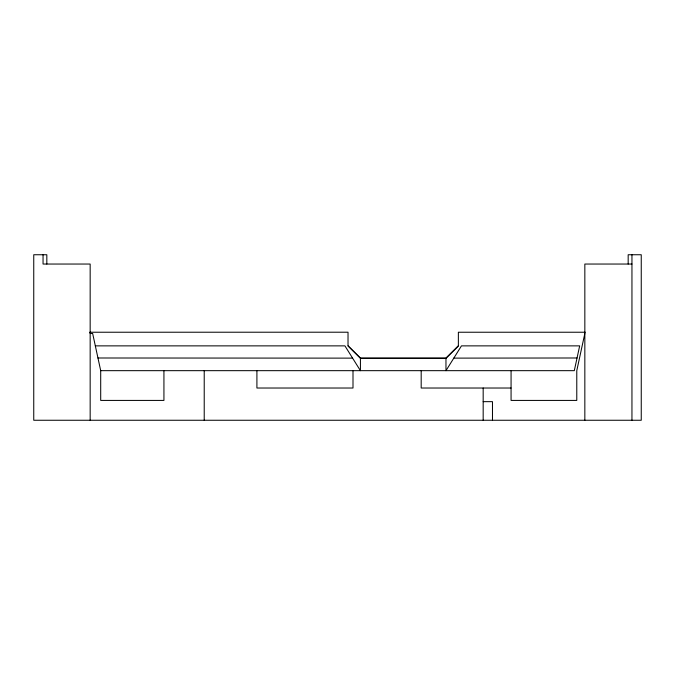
<?xml version="1.0" encoding="UTF-8"?>
<svg xmlns="http://www.w3.org/2000/svg" width="675" height="675" viewBox="0 0 675 675"><rect width="100%" height="100%" fill="white"/><g stroke="black" fill="none" stroke-linecap="round" stroke-linejoin="round"><path stroke-width="1.01" d="M90.163 332.21L90.163 333.467L92.644 333.467L100.702 370.668L100.702 400.418L163.932 400.418L163.932 370.668M584.837 333.467L576.779 370.668L576.779 400.418L511.068 400.418L511.068 370.668M89.851 332.235L348.03 332.21L348.022 345.87L360.425 358.265L445.964 358.265L458.367 345.87L458.367 332.235L585.335 332.235M458.367 345.87L445.964 358.13L360.425 358.13L348.03 345.87M453.811 358.121L577.049 357.986M631.952 264.043L584.837 264.043L584.837 420.255M95.327 345.87L344.925 345.87L360.425 370.668L360.425 358.265M97.951 357.995L352.586 358.13M100.702 370.668L574.298 370.668L579.673 345.87L461.464 345.87L445.964 370.668L445.964 358.265M511.068 388.024L421.183 388.024L421.183 370.668M483.173 401.659L492.472 401.659L492.472 420.255M631.952 254.745L631.952 420.255M628.172 264.043L628.172 254.745L641.25 254.745L641.25 420.255L33.75 420.255L33.75 254.745L46.828 254.745L46.828 264.043M483.173 388.024L483.173 420.255M353 370.668L353 388.024L256.913 388.024L256.913 370.668M204.221 370.668L204.221 420.255M90.163 420.255L90.163 264.043L43.048 264.043L43.048 254.745"/></g></svg>
